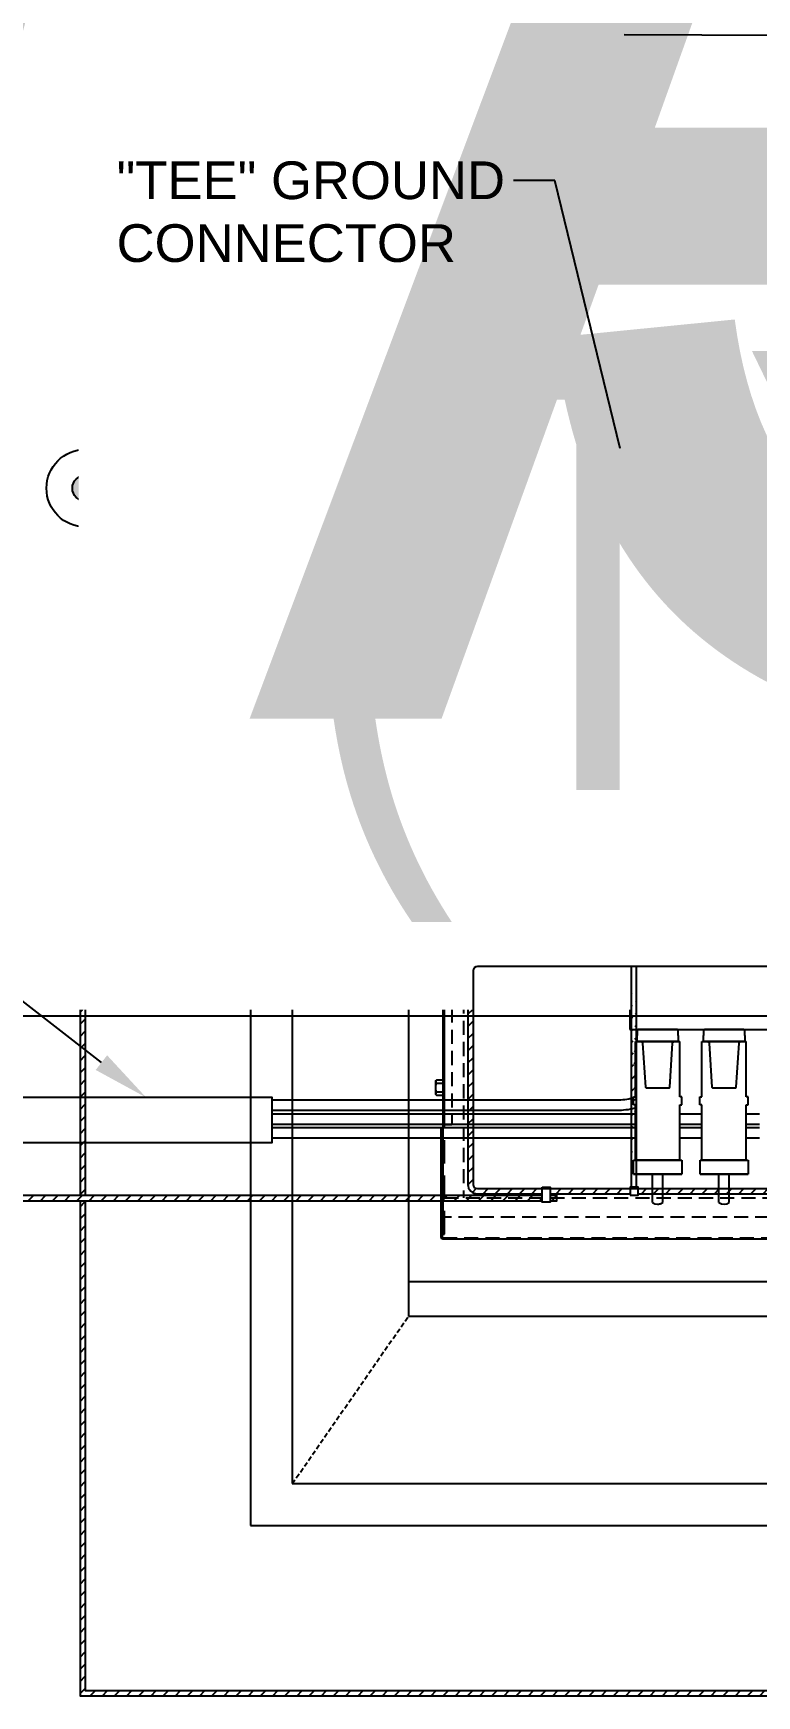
# Model space of a CAD drawing. Header units: feet. Extents: x -689 to 11593, y -511 to 1546.
# Drawn here: x 309.1 to 347.5, y 474.7 to 562.9 of the extents above; entities that cross this region are included whole.
import ezdxf
from ezdxf import colors
from ezdxf.entities.mleader import LeaderData, LeaderLine
from ezdxf.enums import TextEntityAlignment as Align
from ezdxf.math import Vec2, Vec3

# ---------------------------------------------------------------- set-up
doc = ezdxf.new("R2018")
doc.units = ezdxf.units.FT
doc.header["$MEASUREMENT"] = 0
doc.set_wipeout_variables(frame=1)
doc.linetypes.add('HIDDEN', pattern=[0.375, 0.25, -0.125])
for name, color, linetype in [('E-CABL-ACF', 1, 'AC_CABLE_FEEDER'), ('E-CABL-UG4', 64, 'GROUND_WIRE_G4'), ('E-COND-PVC', 4, 'Continuous'), ('E-DETL', 7, 'Continuous'), ('E-DETL-6', 7, 'Continuous'), ('E-EQPM-ENCL', 8, 'Continuous'), ('E-GRND', 3, 'Continuous'), ('G-ANNO-TEXT', 1, 'Continuous'), ('XREF', 7, 'Continuous')]:
    doc.layers.add(name, color=color, linetype=linetype)
doc.styles.add('NEI-A', font='arial.ttf')
doc.styles.get("Standard").update_dxf_attribs({"font": 'arial.ttf'})
doc.linetypes.add('AC_CABLE_FEEDER', pattern='A,0.2,-0.05,0,-0.05,0.2,-0.12,["ACF",Standard,S=0.1,R=0,X=-0.05,Y=-0.05],-0.3,0.2,-0.05,0,-0.05', length=1.22)
doc.linetypes.add('GROUND_WIRE_G4', pattern='A,1,-0.2,["G4",Standard,S=0.1,R=0,X=-0.1,Y=-0.05],-0.2', length=1.4)
doc.dimstyles.new('NEI-A', dxfattribs={"dimtxt": 0.1, "dimasz": 0.125, "dimexe": 0.0625, "dimexo": 0.0625, "dimgap": 0.0625, "dimtad": 0, "dimtih": 1, "dimtoh": 1, "dimdec": 4, "dimzin": 3, "dimdsep": 46, "dimlunit": 4, "dimtxsty": 'NEI-A', "dimcen": 0, "dimadec": 0, "dimazin": 0, "dimtfac": 0.75, "dimtdec": 4, "dimtofl": 0, "dimtmove": 0, "dimatfit": 3, "dimfxl": 1, "dimfrac": 1, "dimtolj": 1, "dimtzin": 0, "dimarcsym": 0})

# ---------------------------------------------------------------- blocks, each defined once
blk = doc.blocks.new('*U7')
blk.add_wipeout([(0, 0.1), (0.58, 0.1), (0.58, -0.97), (0, -0.97)])
at = {"layer": 'E-GRND'}
blk.add_lwpolyline([(0, 0.1), (0.58, 0.1), (0.58, -0.97), (0, -0.97)], close=True, dxfattribs=at)
blk = doc.blocks.new('*U6')
blk.add_wipeout([(0, -0.48), (0.58, -0.48), (0.58, 0.1), (0, 0.1)])
at = {"layer": 'E-GRND'}
blk.add_lwpolyline([(0, -0.48), (0.58, -0.48), (0.58, 0.1), (0, 0.1)], close=True, dxfattribs=at)
blk = doc.blocks.new('GRND_ROD')
at = {"linetype": 'Continuous'}
h = blk.add_hatch(color=256, dxfattribs=at)
edge = h.paths.add_edge_path()
edge.add_arc((0, 0), 0.0312, 0, 360)
for radius in [0.0937, 0.0312]:
    blk.add_circle((0, 0), radius, dxfattribs=at)
blk = doc.blocks.new('*D35')
at = {"layer": 'Defpoints', "color": 0, "transparency": 16777216}
for p in [(337.21, 575.49), (337.231, 562.82), (337.231, 562.82)]:
    blk.add_point(p, dxfattribs=at)
at = {"layer": 'G-ANNO-TEXT', "color": 0, "lineweight": -2, "transparency": 16777216}
for p, q in [((339.085, 575.49), (339.106, 575.49)), ((337.231, 573.69), (337.231, 572.013)), ((337.231, 564.62), (337.231, 566.297))]:
    blk.add_line(p, q, dxfattribs=at)
at = {"layer": 'G-ANNO-TEXT', "color": 0, "transparency": 16777216}
for points in [[(336.931, 573.69), (337.531, 573.69), (337.231, 575.49)], [(336.931, 564.62), (337.531, 564.62), (337.231, 562.82)]]:
    blk.add_solid(points, dxfattribs=at)
at = {"layer": 'G-ANNO-TEXT', "color": 0, "transparency": 16777216, "insert": (337.231, 569.155), "char_height": 1.5, "attachment_point": 5, "style": 'NEI-A'}
blk.add_mtext('\\A1;(TYP.) 3\'-0"', dxfattribs=at)
blk = doc.blocks.new('DETAIL_TITLE')
at = {"style": 'NEI-A', "flags": 8}
blk.add_attdef('#', text='', height=0.2, dxfattribs=at).set_placement((0.5922, -0.5109), align=Align.MIDDLE_CENTER)
at = {"lineweight": 30, "flags": 104}
blk.add_attdef('DETAIL_TITLE', text='', height=0.2, dxfattribs=at).set_placement((0.9099, -0.5251), align=Align.BOTTOM_LEFT)
at = {"style": 'NEI-A'}
for tag, p in [('SCALE:', (0.9386, -0.7379)), ('1"_=_', (1.5474, -0.7379))]:
    blk.add_attdef(tag, text='', height=0.1, dxfattribs=at).set_placement(p, align=Align.BOTTOM_LEFT)
blk = doc.blocks.new('*U11')
h = blk.add_hatch(color=255)
h.dxf.hatch_style = 1
edge = h.paths.add_edge_path()
edge.add_arc((0.375, 0), 0.25, 0, 360)
at = {"color": 7, "linetype": 'Continuous'}
blk.add_line((0.125, 0), (0, 0), dxfattribs=at)
at = {"color": 153}
blk.add_circle((0.375, 0), 0.25, dxfattribs=at)
at = {"color": 7, "lineweight": 30, "width": 0.8, "flags": 104}
blk.add_attdef('DETAIL_TITLE', text='', height=0.1094, dxfattribs=at).set_placement((0.7018, -0.0039), align=Align.MIDDLE_LEFT)
at = {"color": 153, "style": 'NEI-A'}
blk.add_attdef('DETAIL_NO', text='', height=0.1875, dxfattribs=at).set_placement((0.375, 0), align=Align.MIDDLE_CENTER)
at = {"color": 6, "lineweight": 30, "width": 0.8, "flags": 104}
blk.add_attdef('(EXXXX)', text='', height=0.1094, dxfattribs=at).set_placement((0.8772, -0.4009), align=Align.MIDDLE_CENTER)
at = {"color": 7, "linetype": 'Continuous'}
blk.add_leader([(-0.2605, -0.4488), (0, 0)], dimstyle='NEI-A', override={"dimgap": 0.046875, "dimtad": 0, "dimclrd": 7, "dimfrac": 1}, dxfattribs=at)

msp = doc.modelspace()

# ---------------------------------------------------------------- hatches: boundary and pattern name
at = {"layer": 'E-CABL-UG4', "linetype": 'Continuous'}
h = msp.add_hatch(dxfattribs=at)
h.set_pattern_fill('ANSI31', color=256, scale=3.653215)
h.set_pattern_definition([(45, (280.6467, 419.32385), (-0.3229016, 0.3229016), [])])
h.paths.add_polyline_path([(332.64002, 513.65941, 0.41421356), (332.13771, 513.15709), (332.13771, 501.83212, 0.41421356), (332.64002, 501.32981), (391.39123, 501.32981, 0.41421356), (391.89354, 501.83212), (391.89354, 513.15709, 0.41421356), (391.39123, 513.65941)])
h.paths.add_polyline_path([(391.39123, 513.38542, -0.41421356), (391.61955, 513.15709), (391.61955, 501.83212, -0.41421356), (391.39123, 501.6038), (332.64002, 501.6038, -0.41421356), (332.4117, 501.83212), (332.4117, 513.15709, -0.41421356), (332.64002, 513.38542)], flags=16)
at = {"layer": 'E-DETL-6'}
h = msp.add_hatch(dxfattribs=at)
h.set_pattern_fill('ANSI31', color=64, scale=3.653215)
h.set_pattern_definition([(45, (341.57404, 432.48766), (-0.3229016, 0.3229016), [])])
h.paths.add_polyline_path([(387.77419, 501.23848), (412.43125, 501.23848), (412.43125, 539.04207), (311.56769, 539.04207), (311.56769, 474.69811), (412.43125, 474.69811), (412.43125, 500.96449), (387.77419, 500.96449)])
h.paths.add_polyline_path([(387.77419, 501.23848), (412.15726, 501.23848), (412.15726, 538.76808), (311.84168, 538.76808), (311.84168, 474.9721), (412.15726, 474.9721), (412.15726, 500.96449), (387.77419, 500.96449)], flags=17)
h = msp.add_hatch(dxfattribs=at)
h.set_pattern_fill('ANSI31', color=64, scale=3.653215)
h.set_pattern_definition([(45, (283.9148, 346.25955), (-0.3229016, 0.3229016), [])])
edge = h.paths.add_edge_path()
edge.add_line((336.86296, 500.96449), (336.86296, 501.23848))
edge.add_line((336.86296, 501.23848), (303.73991, 501.23848))
edge.add_arc((303.78915, 501.16998), 0.08436, 125.7114329, 234.2885671)
edge.add_arc((303.69067, 501.03298), 0.08436, -54.2885671, 54.2885671, ccw=False)
edge.add_line((303.73991, 500.96449), (336.86296, 500.96449))
at = {"layer": 'E-GRND'}
h = msp.add_hatch(color=256, dxfattribs=at)
edge = h.paths.add_edge_path()
edge.add_arc((340.96325, 538.76808), 0.6868, 0, 360)

# ---------------------------------------------------------------- linework, layer by layer
at = {"layer": 'E-CABL-ACF', "linetype": 'Continuous', "flags": 128}
for points in [[(342.49618, 511.27571, -0.24716052), (344.16873, 512.0829), (347.72201, 512.10108)], [(343.3253, 511.27571, -0.19781324), (344.18105, 511.53505), (347.4125, 511.59142)], [(340.89449, 506.40678, -0.06154304), (340.0366, 506.29167), (321.74651, 506.29071)], [(340.99488, 505.8668, -0.05927767), (340.03936, 505.74369), (321.74651, 505.74264)]]:
    msp.add_lwpolyline(points, format="xyb", dxfattribs=at)
for points in [[(341.08841, 505.56047), (321.74651, 505.55959)], [(344.54589, 505.56063), (343.38658, 505.56058)], [(347.61131, 505.56077), (346.90918, 505.56074)], [(341.08841, 505.01231), (321.74651, 505.01115)], [(341.08841, 504.82905), (321.74651, 504.82805)], [(344.54589, 505.01252), (343.38658, 505.01245)], [(344.54589, 504.82922), (343.38658, 504.82916)], [(347.61131, 505.0127), (346.90918, 505.01266)], [(347.61131, 504.82938), (346.90918, 504.82935)], [(341.08841, 504.28093), (321.74651, 504.27984)], [(344.54589, 504.28113), (343.38658, 504.28106)], [(347.61131, 504.2813), (346.90918, 504.28126)]]:
    msp.add_lwpolyline(points, dxfattribs=at)
at = {"layer": 'E-CABL-ACF', "linetype": 'Continuous'}
msp.add_arc((349.77944, 510.50282), 2.60527, 99.502345, 162.7427072, dxfattribs=at)
at = {"layer": 'E-CABL-UG4', "linetype": 'Continuous', "flags": 128}
for points in [[(340.81442, 513.65941), (340.81442, 538.76808)], [(341.08841, 513.65941), (341.08841, 538.76808)]]:
    msp.add_lwpolyline(points, dxfattribs=at)
msp.add_lwpolyline([(391.39123, 501.32981, 0.41421356), (391.89354, 501.83212), (391.89354, 513.15709, 0.41421356), (391.39123, 513.65941), (332.64002, 513.65941, 0.41421356), (332.13771, 513.15709), (332.13771, 501.83212, 0.41421356), (332.64002, 501.32981)], format="xyb", close=True, dxfattribs=at)
at = {"layer": 'E-COND-PVC'}
msp.add_lwpolyline([(308.37766, 504.05972), (321.74651, 504.05972), (321.74651, 506.44592), (308.37766, 506.44592), (308.37766, 506.44592)], close=True, dxfattribs=at)
at = {"layer": 'E-DETL', "color": 41}
for p, q in [((341.0233, 506.47204), (341.0233, 509.41262)), ((341.0233, 509.41262), (343.38658, 509.41262)), ((343.38658, 506.47204), (343.38658, 509.41262)), ((344.54589, 506.47204), (344.54589, 509.41262)), ((344.54589, 509.41262), (346.90918, 509.41262)), ((346.90918, 506.47204), (346.90918, 509.41262)), ((340.92291, 506.05112), (340.92291, 506.47204)), ((340.92291, 506.47204), (341.0233, 506.47204)), ((343.48698, 506.47204), (343.38658, 506.47204)), ((343.48698, 506.05112), (343.48698, 506.47204)), ((344.4455, 506.05112), (344.4455, 506.47204)), ((344.4455, 506.47204), (344.54589, 506.47204)), ((347.00957, 506.47204), (346.90918, 506.47204)), ((347.00957, 506.05112), (347.00957, 506.47204)), ((341.0233, 506.05112), (340.92291, 506.05112)), ((341.0233, 503.11053), (341.0233, 506.05112)), ((343.38658, 503.11053), (343.38658, 506.05112)), ((343.38658, 506.05112), (343.48698, 506.05112)), ((344.54589, 506.05112), (344.4455, 506.05112)), ((344.54589, 503.11053), (344.54589, 506.05112)), ((346.90918, 503.11053), (346.90918, 506.05112)), ((346.90918, 506.05112), (347.00957, 506.05112)), ((340.93062, 503.11053), (343.47926, 503.11053)), ((340.93062, 502.3807), (340.93062, 503.11053)), ((343.38658, 503.11053), (341.0233, 503.11053)), ((343.47926, 503.11053), (343.47926, 502.3807)), ((344.45321, 503.11053), (347.00185, 503.11053)), ((344.45321, 502.3807), (344.45321, 503.11053)), ((346.90918, 503.11053), (344.54589, 503.11053)), ((347.00185, 503.11053), (347.00185, 502.3807)), ((340.93062, 502.3807), (343.47926, 502.3807)), ((343.47926, 502.3807), (340.93062, 502.3807)), ((344.45321, 502.3807), (347.00185, 502.3807)), ((347.00185, 502.3807), (344.45321, 502.3807))]:
    msp.add_line(p, q, dxfattribs=at)
at = {"layer": 'E-DETL', "color": 41, "linetype": 'Continuous', "flags": 128}
for points in [[(343.29919, 509.72757), (343.29919, 509.97626), (343.28258, 510.026), (343.23284, 510.04251), (343.08362, 510.04251), (341.32626, 510.04251), (341.17705, 510.04251), (341.12731, 510.026), (341.1107, 509.97626), (341.1107, 509.72757)], [(346.82178, 509.72757), (346.82178, 509.97626), (346.80517, 510.026), (346.75543, 510.04251), (346.60621, 510.04251), (344.84885, 510.04251), (344.69964, 510.04251), (344.6499, 510.026), (344.63329, 509.97626), (344.63329, 509.72757)], [(343.29919, 509.72757), (343.29919, 509.47887), (343.28258, 509.42914), (343.23284, 509.41262), (343.08362, 509.41262), (341.32626, 509.41262), (341.17705, 509.41262), (341.12731, 509.42914), (341.1107, 509.47887), (341.1107, 509.72757)], [(346.82178, 509.72757), (346.82178, 509.47887), (346.80517, 509.42914), (346.75543, 509.41262), (346.60621, 509.41262), (344.84885, 509.41262), (344.69964, 509.41262), (344.6499, 509.42914), (344.63329, 509.47887), (344.63329, 509.72757)]]:
    msp.add_lwpolyline(points, dxfattribs=at)
at = {"layer": 'E-DETL', "color": 9, "flags": 128}
for points in [[(341.32626, 509.41262), (341.39251, 509.3794), (341.40913, 509.32966), (341.55834, 506.99195), (341.59147, 506.95882), (342.83493, 506.95882), (342.85154, 506.99195), (343.00076, 509.32966), (343.01737, 509.3794), (343.08362, 509.41262)], [(344.84885, 509.41262), (344.91511, 509.3794), (344.93172, 509.32966), (345.08093, 506.99195), (345.11406, 506.95882), (346.35752, 506.95882), (346.37413, 506.99195), (346.52335, 509.32966), (346.53996, 509.3794), (346.60621, 509.41262)]]:
    msp.add_lwpolyline(points, dxfattribs=at)
at = {"layer": 'E-DETL', "color": 41, "flags": 128}
for points in [[(341.93095, 500.86412), (341.93095, 502.3807)], [(342.47893, 500.86412), (342.47893, 502.3807)], [(345.45354, 500.86412), (345.45354, 502.3807)], [(346.00152, 500.86412), (346.00152, 502.3807)]]:
    msp.add_lwpolyline(points, dxfattribs=at)
at = {"layer": 'E-DETL', "color": 41}
for centre, start, end in [((342.20494, 501.28015), 236.6312374, 303.3686946), ((342.20494, 501.28015), 270.0000021, 291.5111882), ((345.72753, 501.28015), 236.6312374, 303.3686946)]:
    msp.add_arc(centre, 0.49814, start, end, dxfattribs=at)
at = {"layer": 'E-DETL-6', "color": 64, "linetype": 'Continuous', "flags": 128}
for points in [[(412.43125, 501.23848), (412.43125, 539.04207), (311.56769, 539.04207), (311.56769, 501.23848)], [(412.15726, 501.23848), (412.15726, 538.76808), (311.84168, 538.76808), (311.84168, 501.23848)], [(303.73991, 500.96449), (336.86296, 500.96449), (336.86296, 501.23848), (303.73991, 501.23848)], [(311.56769, 500.96449), (311.56769, 474.69811), (412.43125, 474.69811), (412.43125, 500.96449)], [(311.84168, 500.96449), (311.84168, 474.9721), (412.15726, 474.9721), (412.15726, 500.96449)]]:
    msp.add_lwpolyline(points, dxfattribs=at)
at = {"layer": 'E-EQPM-ENCL'}
for points in [[(320.6094, 483.73982), (403.38954, 483.73982), (403.38954, 530.00036), (320.6094, 530.00036)], [(322.82223, 485.95265), (401.17671, 485.95265), (401.17671, 527.78753), (322.82223, 527.78753)], [(328.9792, 494.83059), (395.03105, 494.83059), (395.03105, 518.90959), (328.9792, 518.90959)]]:
    msp.add_lwpolyline(points, close=True, dxfattribs=at)
at = {"layer": 'E-EQPM-ENCL', "linetype": 'HIDDEN'}
for points in [[(322.82223, 527.78753), (328.9792, 518.90959)], [(322.82223, 485.95265), (328.9792, 494.83059)]]:
    msp.add_lwpolyline(points, dxfattribs=at)
at = {"layer": 'E-EQPM-ENCL'}
for points in [[(395.03105, 517.07954), (328.9792, 517.07954)], [(395.03105, 496.65295), (328.9792, 496.65295)]]:
    msp.add_lwpolyline(points, dxfattribs=at)
at = {"layer": 'E-EQPM-ENCL', "color": 7, "ltscale": 5}
for points in [[(393.13487, 499.18348), (393.21783, 499.18348), (393.21783, 504.85366), (393.21783, 514.86761), (393.20122, 514.93396), (393.15148, 514.96709), (393.08513, 514.9837), (330.94602, 514.9837), (330.87967, 514.96709), (330.82993, 514.93396), (330.81342, 514.86761), (330.81342, 499.18348)], [(330.89628, 504.83705), (330.89628, 504.85366), (330.89628, 514.88422), (330.94602, 514.91735), (393.08513, 514.91735), (393.13487, 514.86761), (393.13487, 504.85366), (393.13487, 504.83705)], [(330.81342, 507.36675), (330.46525, 507.36675), (330.41551, 507.31701), (330.41551, 506.62067), (330.46525, 506.57094), (330.81342, 506.57094)], [(330.41551, 507.31701), (330.46029, 507.20102), (330.41551, 507.08503)], [(330.46029, 507.20102), (330.81342, 507.20102)], [(330.41551, 506.85265), (330.46029, 506.73666), (330.41551, 506.62067)], [(330.46029, 506.73666), (330.81342, 506.73666)], [(332.94107, 504.83705), (330.69733, 504.83705), (330.69733, 499.05077), (330.71394, 498.98452), (330.81342, 498.93478), (393.21783, 498.93478), (393.26757, 498.9513), (393.31731, 498.98452), (393.33382, 499.05077), (393.33382, 504.83705), (392.79988, 504.83705)]]:
    msp.add_lwpolyline(points, dxfattribs=at)
at = {"layer": 'E-EQPM-ENCL', "linetype": 'HIDDEN', "ltscale": 3}
for points in [[(393.21783, 504.98627), (392.75357, 504.98627), (392.77019, 514.53605), (331.27758, 514.53605), (331.27758, 504.98627), (330.81342, 504.98627)], [(392.12359, 501.12328), (392.12359, 513.88945), (331.90766, 513.88945), (331.90766, 501.12328)], [(330.89628, 511.27571), (393.13487, 511.27571)], [(330.78019, 504.83705), (330.78019, 499.01765), (330.81342, 499.00104), (393.21783, 499.00104), (393.25096, 499.01765), (393.25096, 499.05077), (393.25096, 504.83705)], [(330.89628, 501.12328), (393.13487, 501.12328)], [(393.13487, 500.09528), (330.89628, 500.09528)]]:
    msp.add_lwpolyline(points, dxfattribs=at)
at = {"layer": 'E-EQPM-ENCL', "linetype": 'HIDDEN', "ltscale": 5}
for points in [[(330.93413, 514.90943), (331.90766, 513.88945)], [(330.81342, 499.18348), (330.89628, 499.18348), (330.89628, 504.83705)]]:
    msp.add_lwpolyline(points, dxfattribs=at)
at = {"layer": 'E-GRND'}
msp.add_circle((340.96325, 538.76808), 0.6868, dxfattribs=at)
at = {"layer": 'G-ANNO-TEXT', "flags": 128}
msp.add_lwpolyline([(352.78543, 562.77212), (340.42525, 562.82008)], dxfattribs=at)
at = {"layer": 'XREF'}
msp.add_lwpolyline([(340.7294, 510.04795), (353.28738, 510.04795), (353.28738, 511.27571), (340.7294, 511.27571)], close=True, dxfattribs=at)

# ---------------------------------------------------------------- block references
at = {"layer": 'E-GRND', "xscale": 21.97774015987638, "yscale": 21.97774015987638, "zscale": 21.97774015987638, "rotation": 270}
msp.add_blockref('GRND_ROD', (311.84168, 538.76808), dxfattribs=at)
at = {"layer": 'G-ANNO-TEXT'}
ref = msp.add_blockref('*U11', (314.89905, 546.09585), dxfattribs=dict(at, xscale=11.736022391656, yscale=11.736022391656, zscale=11.736022391656))
lines = msp.add_mtext('\\W0.8000;', dxfattribs={"layer": '0', "color": 6, "insert": (325.19336, 541.39129), "char_height": 2.5, "attachment_point": 1, "bg_fill": 3, "box_fill_scale": 1, "bg_fill_color": 256, "bg_fill_transparency": 0})
ref.add_attrib('(EXXXX)', '', (325.19336, 541.39129), dxfattribs={"flags": 104}).embed_mtext(lines)
ref.add_attrib('DETAIL_NO', 'G01', dxfattribs={"layer": '0', "color": 153, "height": 2.200504, "style": 'NEI-A'}).set_placement((319.30006, 546.09585), align=Align.MIDDLE_CENTER)
lines = msp.add_mtext('\\W0.8000;(TYP.) GROUND ROD CONNECTION ', dxfattribs={"layer": '0', "color": 7, "insert": (323.13581, 546.05014), "char_height": 23.296665, "attachment_point": 1, "bg_fill": 3, "box_fill_scale": 1.5, "bg_fill_color": 256, "bg_fill_transparency": 0})
ref.add_attrib('DETAIL_TITLE', '', (323.13581, 546.05014), dxfattribs={"flags": 104}).embed_mtext(lines)

# ---------------------------------------------------------------- dimensions: what is measured, and where the dimension line sits
dim = msp.add_linear_dim(base=(337.23102, 562.82034), p1=(337.21034, 575.48982), p2=(337.23102, 562.82034), angle=90, text='(TYP.) 3\'-0"', dimstyle='NEI-A', override={"dimscale": 30, "dimtxt": 0.05, "dimasz": 0.06}, dxfattribs=at)
dim.commit()
dim.dimension.update_dxf_attribs({"geometry": '*D35', "text_midpoint": (337.23102, 569.15508), "dimtype": 160})

# ---------------------------------------------------------------- next in the draw order: block references
at = {"layer": 'E-DETL-6', "xscale": 0.7306429730208028, "yscale": 0.7306429730208028, "zscale": 0.7306429730208028}
for name, p in [('*U7', (336.07748, 501.6038)), ('*U6', (340.74173, 501.6038))]:
    msp.add_blockref(name, p, dxfattribs=at)

# ---------------------------------------------------------------- next in the draw order: leaders
at = {"layer": 'G-ANNO-TEXT'}
ml = msp.add_multileader_mtext('Standard', dxfattribs=at)
ml.set_content('\\pxsm1;"TEE" GROUND CONNECTOR', color=256, style='NEI-A')
ml.set_leader_properties()
ml.build(insert=Vec2(0, 0))
ml.multileader.update_dxf_attribs({"dogleg_length": 3, "arrow_head_size": 1.46129})
ctx = ml.context
ctx.base_point, ctx.char_height, ctx.arrow_head_size, ctx.landing_gap_size, ctx.plane_origin = Vec3(312.7693, 555.08935), 2, 1.46129, 0.73064, Vec3(319.74316, 519.2647)
notes = []
notes.append((ctx, [(1, (1, 1, 0), (336.75675, 555.08935), (-1, 0), 2.19193, [(0, [(340.56209, 539.45488)], 0, [])])]))
ctx.mtext.insert, ctx.mtext.width, ctx.mtext.defined_height, ctx.mtext.line_spacing_factor, ctx.mtext.flow_direction = Vec3(313.49994, 556.10641), 21.1877388, 5.10369, 0.6, 5
ctx.mtext.has_bg_fill, ctx.mtext.bg_color, ctx.mtext.bg_scale_factor, ctx.mtext.bg_transparency, ctx.mtext.use_window_bg_color = 1, -1073741824, 1.5, 0, 1
ml = msp.add_multileader_mtext('Standard', dxfattribs=at)
ml.set_content('\\pxsm1,qr;8" SCH. 40 (TYP.)', color=256, style='NEI-A')
ml.set_leader_properties()
ml.build(insert=Vec2(0, 0))
ml.multileader.update_dxf_attribs({"dogleg_length": 2.19193, "arrow_head_size": 3})
ctx = ml.context
ctx.base_point, ctx.char_height, ctx.arrow_head_size, ctx.landing_gap_size, ctx.plane_origin = Vec3(276.56619, 516.0496), 2, 3, 0.73064, Vec3(281.69844, 501.38553)
ctx.text_align_type = 2
notes.append((ctx, [(1, (1, 1, 0), (302.73373, 516.0496), (-1, 0), 2.19193, [(0, [(315.06208, 506.44592)], 0, [])])]))
ctx.mtext.insert, ctx.mtext.width, ctx.mtext.alignment, ctx.mtext.line_spacing_factor, ctx.mtext.flow_direction = Vec3(299.81116, 517.34359), 27.763125, 3, 0.6, 5
ctx.mtext.has_bg_fill, ctx.mtext.bg_color, ctx.mtext.bg_scale_factor, ctx.mtext.bg_transparency, ctx.mtext.use_window_bg_color = 1, -1073741824, 1.5, 0, 1
for ctx, leaders in notes:
    for number, flags, end, landing, length, lines in leaders:
        leader = LeaderData()
        leader.index, (leader.has_last_leader_line, leader.has_dogleg_vector, leader.attachment_direction) = number, flags
        leader.last_leader_point, leader.dogleg_vector, leader.dogleg_length = Vec3(end), Vec3(landing), length
        for number, points, colour, breaks in lines:
            line = LeaderLine()
            line.index, line.vertices, line.color, line.breaks = number, Vec3.list(points), colors.encode_raw_color(colour), breaks
            leader.lines.append(line)
        ctx.leaders.append(leader)

# ---------------------------------------------------------------- next in the draw order: hatches: boundary and pattern name
at = {"layer": 'E-DETL-6'}
h = msp.add_hatch(dxfattribs=at)
h.set_pattern_fill('ANSI31', color=64, scale=3.653215)
h.set_pattern_definition([(45, (341.57404, 383.53942), (-0.3229016, 0.3229016), [])])
edge = h.paths.add_edge_path()
edge.add_line((341.08841, 501.67686), (341.08841, 513.38542))
edge.add_line((340.81442, 501.67686), (340.81442, 513.38542))

# ---------------------------------------------------------------- next in the draw order: linework, layer by layer
at = {"layer": 'E-CABL-UG4', "linetype": 'Continuous', "flags": 128}
msp.add_lwpolyline([(391.39123, 501.6038, 0.41421356), (391.61955, 501.83212), (391.61955, 513.15709, 0.41421356), (391.39123, 513.38542), (332.64002, 513.38542, 0.41421356), (332.4117, 513.15709), (332.4117, 501.83212, 0.41421356), (332.64002, 501.6038)], format="xyb", close=True, dxfattribs=at)
for points in [[(340.81442, 501.67686), (340.81442, 513.38542)], [(341.08841, 501.67686), (341.08841, 513.38542)]]:
    msp.add_lwpolyline(points, dxfattribs=at)

# ---------------------------------------------------------------- next in the draw order: block references
at = {"layer": 'G-ANNO-TEXT'}
ref = msp.add_blockref('DETAIL_TITLE', (118.18999, 607.54937), dxfattribs=dict(at, xscale=10, yscale=10, zscale=10))
lines = msp.add_mtext('{\\L3-WAY MEDIUM VOLTAGE JUNCTION BOX (FRONT VIEW)}', dxfattribs={"layer": '0', "insert": (127.28896, 605.29799), "char_height": 78.7635871, "attachment_point": 1})
ref.add_attrib('DETAIL_TITLE', '', (127.28896, 605.29799)).embed_mtext(lines)
ref = msp.add_blockref('DETAIL_TITLE', (323.61888, 607.54937), dxfattribs=dict(at, xscale=10, yscale=10, zscale=10))
lines = msp.add_mtext('{\\L3-WAY MEDIUM VOLTAGE JUNCTION BOX (PLAN VIEW)}', dxfattribs={"layer": '0', "insert": (332.71785, 605.29799), "char_height": 78.7635871, "attachment_point": 1})
ref.add_attrib('DETAIL_TITLE', '', (332.71785, 605.29799)).embed_mtext(lines)

doc.saveas('drawing.dxf')
